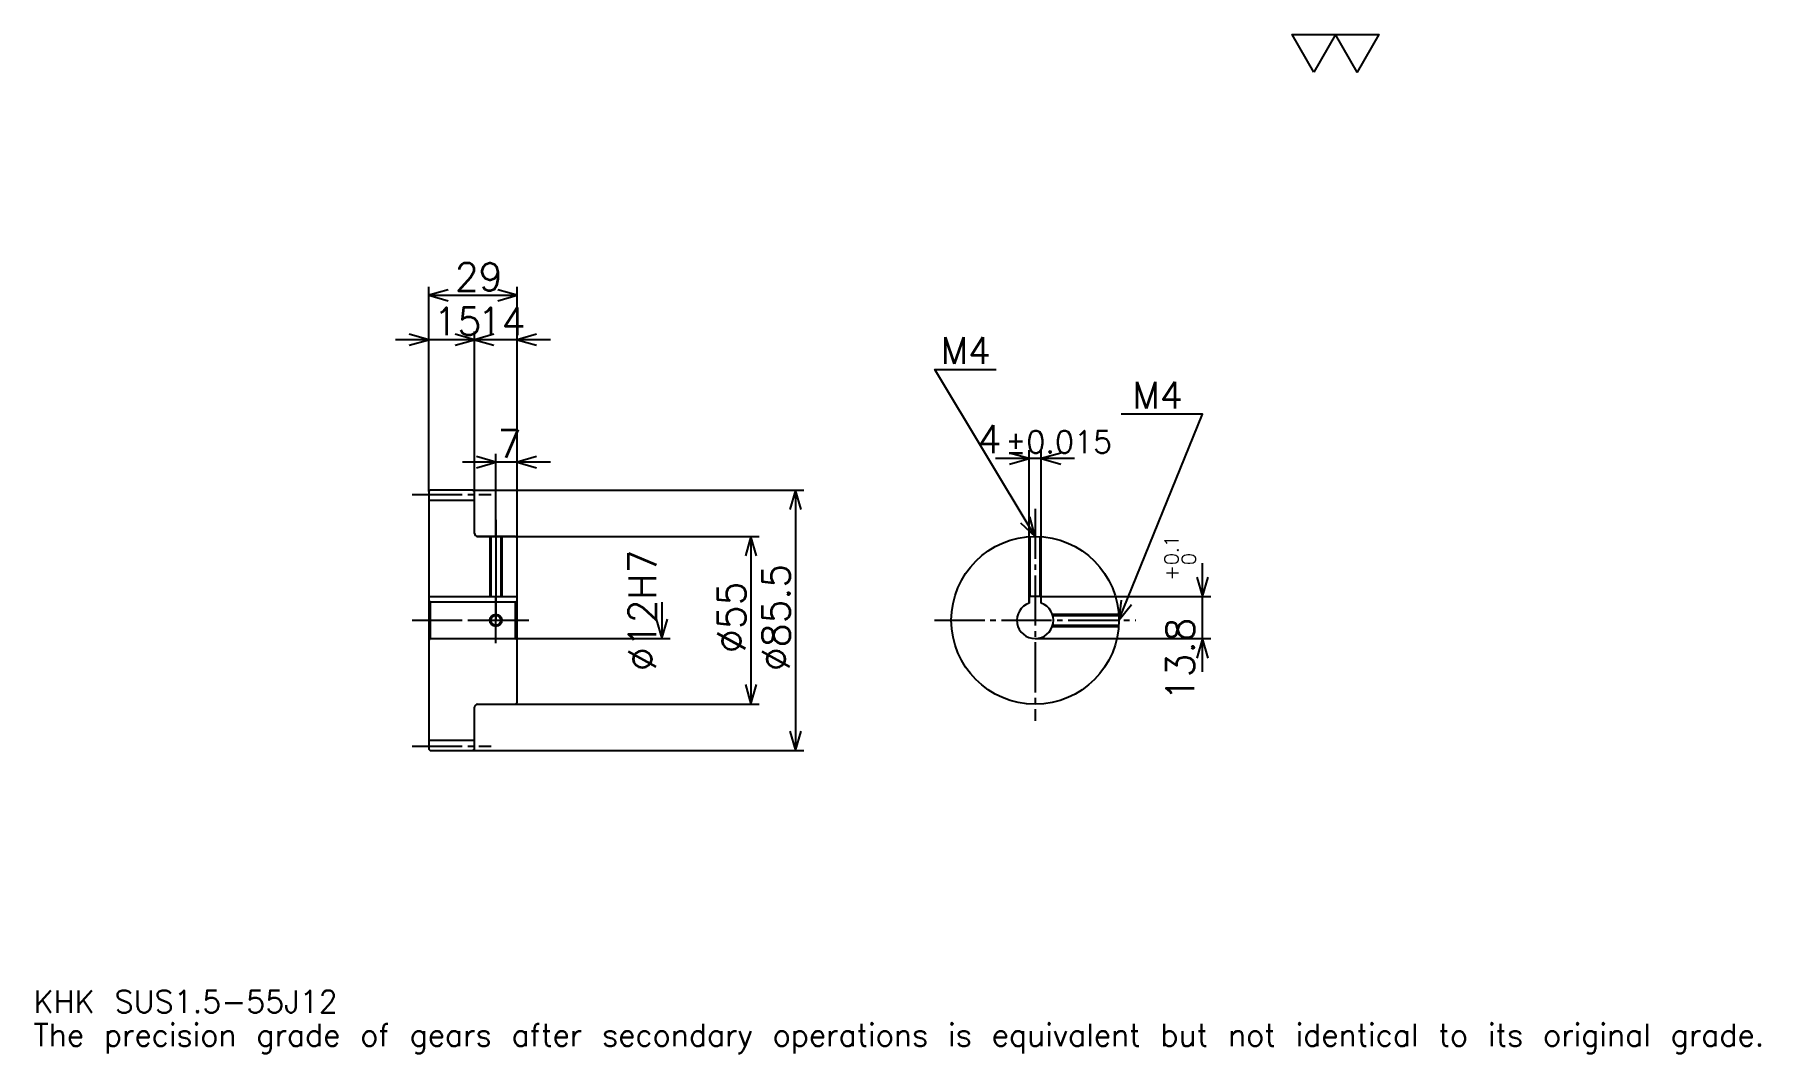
# Model space of a CAD drawing. Extents: x 19 to 585, y 7 to 341.
import ezdxf

# ---------------------------------------------------------------- set-up
doc = ezdxf.new("R2010")
doc.units = 0
doc.linetypes.add('DASHDOT', pattern=[21.913044, 16.434783, -1.826087, 1.826087, -1.826087])
doc.layers.get('0').update_dxf_attribs({"linetype": 'CONTINUOUS'})
doc.layers.add('DASHDOT', color=6, linetype='DASHDOT')
doc.styles.add('KANJI', font='TXT', dxfattribs={"bigfont": 'BIGFONT'})

msp = doc.modelspace()

# ---------------------------------------------------------------- linework, layer by layer
at = {"color": 5}
for p, q in [((147.913055, 191.57608), (147.913055, 258.228241)), ((147.913055, 255.48912), (176.913055, 255.48912)), ((176.913055, 191.57608), (176.913055, 258.228241)), ((162.913055, 191.57608), (162.913055, 243.619568)), ((173.869583, 240.880432), (136.956528, 240.880432)), ((187.869568, 240.880432), (151.956528, 240.880432)), ((344.847839, 156.626083), (344.847839, 204.630432)), ((348.847839, 156.626083), (348.847839, 204.630432)), ((187.869568, 200.706512), (158.956528, 200.706512)), ((169.913055, 191.57608), (169.913055, 203.445648)), ((359.804382, 201.891296), (333.891296, 201.891296)), ((147.913055, 191.07608), (147.913055, 191.57608)), ((162.413055, 191.57608), (176.913055, 191.57608)), ((162.913055, 191.07608), (162.913055, 191.57608)), ((169.913055, 176.32608), (169.913055, 191.57608)), ((169.913055, 176.32608), (169.913055, 191.57608)), ((176.913055, 191.57608), (270.956543, 191.57608)), ((176.913055, 175.82608), (176.913055, 191.57608)), ((268.217407, 191.57608), (268.217407, 106.07608)), ((163.913055, 176.32608), (176.913055, 176.32608)), ((176.913055, 176.32608), (256.347839, 176.32608)), ((253.608704, 176.32608), (253.608704, 121.32608)), ((401.739136, 131.869553), (401.739136, 167.582596)), ((224.391312, 154.82608), (224.391312, 142.82608)), ((348.847839, 156.626083), (404.478271, 156.626083)), ((176.913055, 142.82608), (227.130432, 142.82608)), ((346.847839, 142.82608), (404.478271, 142.82608)), ((163.913055, 121.32608), (176.913055, 121.32608)), ((176.913055, 121.32608), (256.347839, 121.32608)), ((162.413055, 106.07608), (176.913055, 106.07608)), ((176.913055, 106.07608), (270.956543, 106.07608))]:
    msp.add_line(p, q, dxfattribs=at)
at = {"color": 4}
for p, q in [((147.913055, 188.20108), (162.913055, 188.20108)), ((147.913055, 156.626083), (176.913055, 156.626083)), ((148.413055, 154.82608), (148.413055, 142.82608)), ((176.413055, 154.82608), (176.913055, 155.32608)), ((176.413055, 142.82608), (176.913055, 142.32608)), ((147.913055, 109.45108), (162.913055, 109.45108))]:
    msp.add_line(p, q, dxfattribs=at)
at = {"color": 7}
msp.add_lwpolyline([(438.260864, 328.695648), (431.13913, 341.040009), (459.626068, 341.040009), (452.504333, 328.695648), (445.382599, 341.040009), (438.260864, 328.695648)], dxfattribs=at)
at = {"color": 5}
for points in [[(154.304367, 257.315216), (147.913055, 255.48912), (154.304367, 253.663025)], [(170.521759, 253.663025), (176.913055, 255.48912), (170.521759, 257.315216)], [(141.521744, 239.054352), (147.913055, 240.880432), (141.521744, 242.706512)], [(156.521759, 239.054352), (162.913055, 240.880432), (156.521759, 242.706512)], [(169.304352, 242.706512), (162.913055, 240.880432), (169.304352, 239.054352)], [(183.304352, 242.706512), (176.913055, 240.880432), (183.304352, 239.054352)], [(346.847839, 176.32608), (313.978271, 231.108688), (334.065247, 231.108688)], [(374.347839, 148.82608), (401.739136, 216.5), (375.078247, 216.5)], [(163.521759, 198.880432), (169.913055, 200.706512), (163.521759, 202.532608)], [(183.304352, 202.532608), (176.913055, 200.706512), (183.304352, 198.880432)], [(338.456543, 200.065216), (344.847839, 201.891296), (338.456543, 203.717377)], [(355.239136, 203.717377), (348.847839, 201.891296), (355.239136, 200.065216)], [(270.043488, 185.184784), (268.217407, 191.57608), (266.391296, 185.184784)], [(341.993683, 180.867065), (346.847839, 176.32608), (345.125397, 182.746094)], [(255.434799, 169.934784), (253.608704, 176.32608), (251.782623, 169.934784)], [(399.913055, 163.01738), (401.739136, 156.626083), (403.565216, 163.01738)], [(375.053101, 155.435623), (374.347839, 148.82608), (378.438477, 154.065369)], [(222.565216, 149.217392), (224.391312, 142.82608), (226.217407, 149.217392)], [(403.565216, 136.434784), (401.739136, 142.82608), (399.913055, 136.434784)], [(251.782623, 127.717384), (253.608704, 121.32608), (255.434799, 127.717384)], [(266.391296, 112.467384), (268.217407, 106.07608), (270.043488, 112.467384)]]:
    msp.add_lwpolyline(points, dxfattribs=at)
at = {"color": 4}
for points in [[(162.913055, 177.32608), (162.913055, 191.07608), (162.413055, 191.57608), (148.413055, 191.57608), (147.913055, 191.07608), (147.913055, 142.32608)], [(163.913055, 121.32608), (176.413055, 121.32608), (176.913055, 121.82608), (176.913055, 175.82608), (176.413055, 176.32608), (163.913055, 176.32608)], [(167.913055, 176.32608), (167.913055, 156.626083)], [(168.29306, 176.32608), (168.29306, 156.626083)], [(171.533051, 176.32608), (171.533051, 156.626083)], [(171.913055, 176.32608), (171.913055, 156.626083)], [(344.847839, 154.482941), (344.847839, 176.25325)], [(345.227844, 156.626083), (345.227844, 176.27832)], [(348.467834, 156.626083), (348.467834, 176.27832)], [(348.847839, 154.482941), (348.847839, 176.25325)], [(147.913055, 142.32608), (148.413055, 142.82608), (176.413055, 142.82608), (176.413055, 154.82608), (148.413055, 154.82608), (147.913055, 155.32608)], [(348.847839, 154.482941), (348.847839, 156.626083), (344.847839, 156.626083), (344.847839, 154.482941)], [(352.5047, 150.82608), (374.275024, 150.82608)], [(352.625, 150.446075), (374.300079, 150.446075)], [(147.913055, 142.32608), (147.913055, 106.57608), (148.413055, 106.07608), (162.413055, 106.07608), (162.913055, 106.57608), (162.913055, 120.32608)], [(352.5047, 146.82608), (374.275024, 146.82608)], [(352.625, 147.206085), (374.300079, 147.206085)]]:
    msp.add_lwpolyline(points, dxfattribs=at)
for centre, radius in [((346.847839, 148.82608), 27.5), ((169.913055, 148.82608), 1.62)]:
    msp.add_circle(centre, radius, dxfattribs=at)
at = {"color": 7}
msp.add_circle((169.913055, 148.82608), 2, dxfattribs=at)
at = {"color": 4}
for centre, radius, start, end in [((163.913055, 177.32608), 1, 180, 270), ((346.847839, 148.82608), 6, 109.47122094, 70.52877906), ((163.913055, 120.32608), 1, 90, 180)]:
    msp.add_arc(centre, radius, start, end, dxfattribs=at)
at = {"layer": 'DASHDOT', "color": 7}
for p, q in [((142.434799, 190.07608), (168.391312, 190.07608)), ((346.847839, 185.456512), (346.847839, 115.847824)), ((169.913055, 176.32608), (169.913055, 148.82608)), ((142.434799, 148.82608), (182.391312, 148.82608)), ((313.869568, 148.82608), (379.826111, 148.82608)), ((142.434799, 107.57608), (168.391312, 107.57608))]:
    msp.add_line(p, q, dxfattribs=at)
for points in [[(169.913055, 181.804337), (169.913055, 151.147827)], [(169.913055, 141.347824), (169.913055, 156.304337)], [(162.434799, 148.82608), (177.391312, 148.82608)]]:
    msp.add_lwpolyline(points, dxfattribs=at)

# ---------------------------------------------------------------- texts
at = {"color": 7, "style": 'KANJI'}
for s, height, p in [('29', 9.130435, (156.478271, 256.949982)), ('15', 9.130435, (149.478271, 242.341309)), ('14', 9.130435, (163.978271, 242.341309)), ('M4', 8.765218, (315.804382, 232.934784)), ('M4', 8.765218, (378.730438, 218.32608)), ('7', 9.130435, (170.445663, 202.167389)), ('4', 9.130435, (328.000793, 203.717377)), ('%%p0.015', 7.304348, (337.038818, 203.717377)), ('KHK SUS1.5-55J12', 7.304348, (18.26087, 20.086956)), ('The precision grade of gears after secondary operations is equivalent but not identical to its original grade.', 7.304348, (18.26087, 9.130435))]:
    msp.add_text(s, height=height, dxfattribs=at).set_placement(p)
for s, height, p in [('%%c12H7', 9.130435, (222.565216, 132.16304)), ('0.1', 4.565217, (393.886963, 166.945114)), ('0', 4.565217, (399.547852, 166.945114)), ('%%c85.5', 9.130435, (266.391296, 132.16304)), ('+', 4.565217, (393.886963, 161.832077)), ('%%c55', 9.130435, (251.782623, 138.097824)), ('13.8', 9.130435, (399, 122.311935))]:
    msp.add_text(s, height=height, rotation=90, dxfattribs=at).set_placement(p)

doc.saveas('drawing.dxf')
